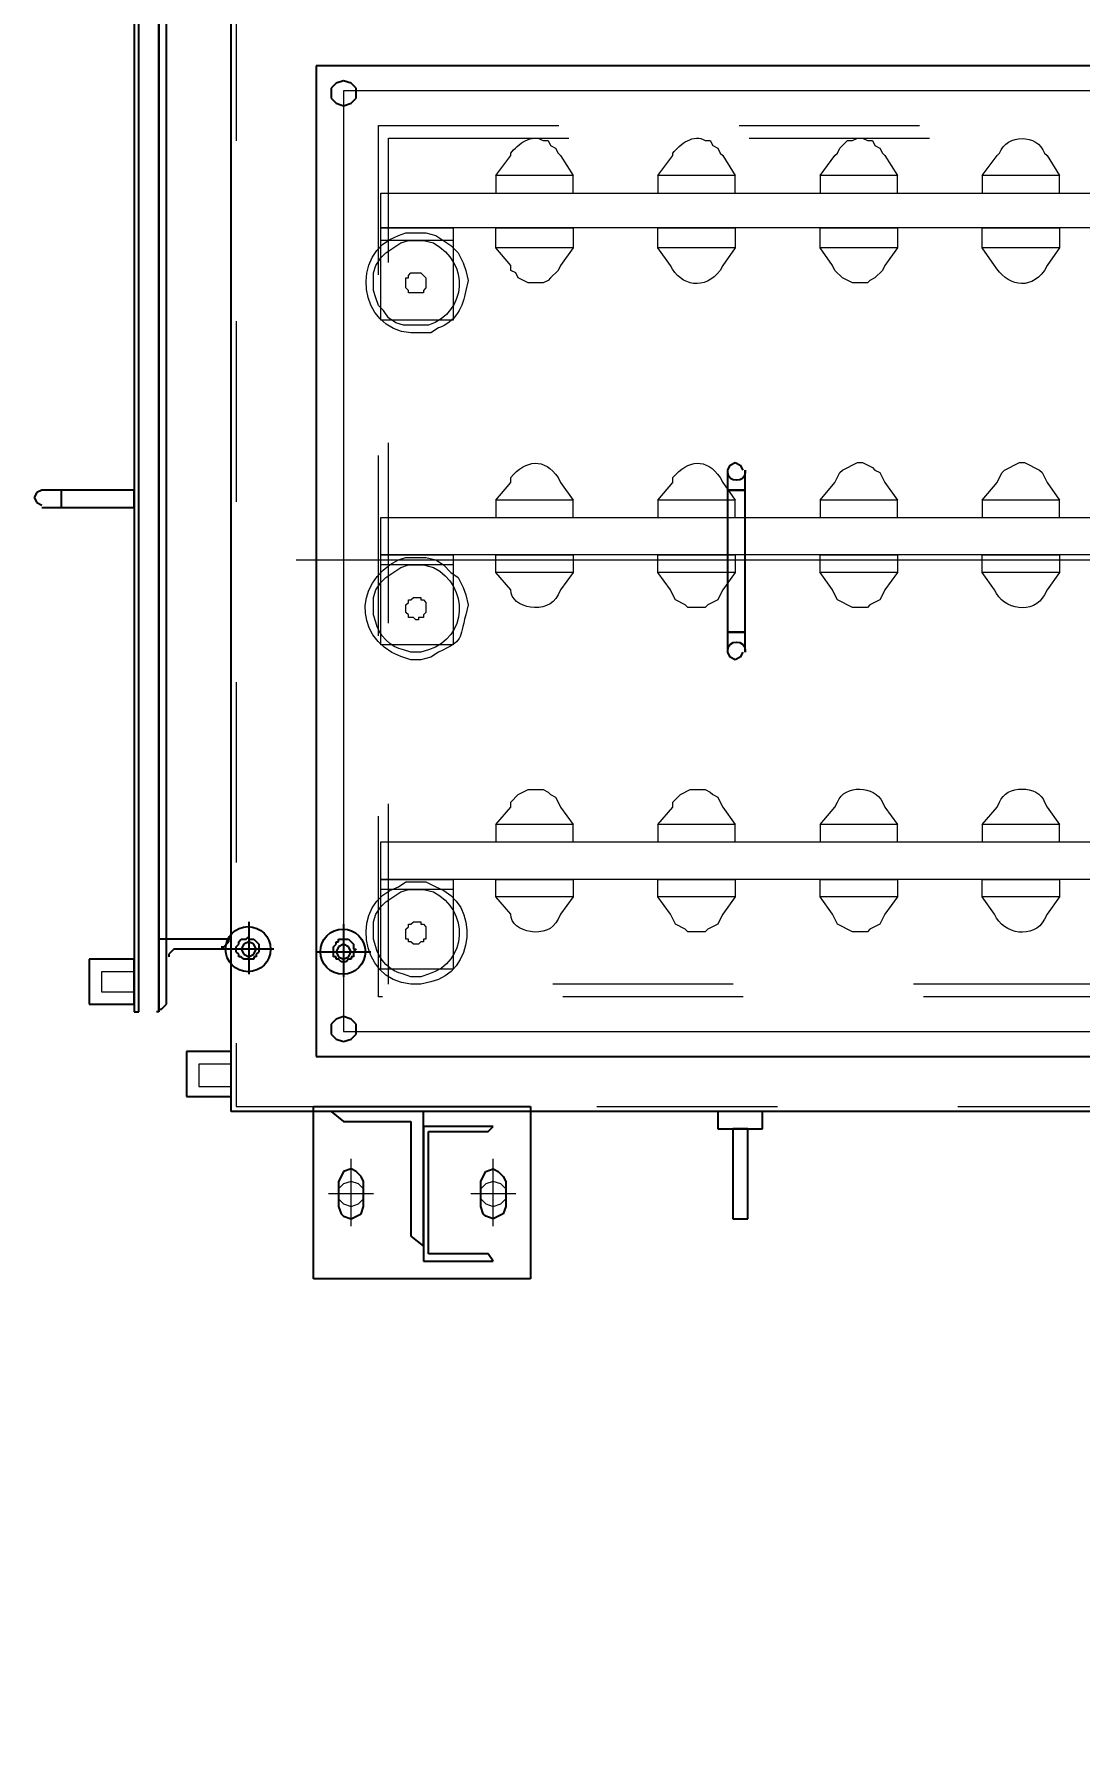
# Model space of a CAD drawing. Header units: metres. Extents: x 530797 to 531186, y 2675944 to 2676144.
# Drawn here: x 531158.007 to 531158.587, y 2676014.812 to 2676015.761 of the extents above; entities that cross this region are included whole.
import ezdxf

# ---------------------------------------------------------------- set-up
doc = ezdxf.new("R2010")
doc.units = ezdxf.units.M
doc.linetypes.add('PDF_IMPORT', pattern=[1, 0.8, -0.2])
doc.layers.add('IDT', color=7, linetype='Continuous')
doc.layers.add('MMS Block Numbering', color=7, linetype='Continuous')
doc.styles.add('Adani Regular', font='Adani Regular.ttf')

# ---------------------------------------------------------------- blocks, each defined once
blk = doc.blocks.new('IDT')
at = {"layer": 'IDT', "color": 0, "lineweight": 25}
for p, q in [((17.86491, 11.49573), (17.86491, 11.59116)), ((17.86491, 11.59116), (17.98525, 11.59116)), ((17.98525, 11.59116), (17.98525, 11.49573)), ((17.92439, 11.58148), (17.88566, 11.58148)), ((17.88566, 11.58148), (17.88843, 11.57733)), ((17.92439, 11.50679), (17.92439, 11.58148)), ((17.88843, 11.57733), (17.92162, 11.57733)), ((17.92162, 11.57733), (17.92162, 11.50956)), ((17.9313, 11.56765), (17.92439, 11.57318)), ((17.92439, 11.57318), (17.92439, 11.49849)), ((17.9313, 11.50402), (17.9313, 11.56765)), ((17.75288, 11.55797), (17.74458, 11.55797)), ((17.74458, 11.55797), (17.74458, 11.50817)), ((17.75288, 11.50817), (17.75288, 11.55797)), ((17.87875, 11.55105), (17.88013, 11.5552)), ((17.87875, 11.53722), (17.87875, 11.55105)), ((17.88013, 11.5552), (17.88566, 11.55797)), ((17.88566, 11.55797), (17.88981, 11.55658)), ((17.88981, 11.55658), (17.89119, 11.5552)), ((17.89119, 11.5552), (17.89258, 11.55105)), ((17.89258, 11.55105), (17.89258, 11.53722)), ((17.95897, 11.5552), (17.95758, 11.55105)), ((17.95758, 11.55105), (17.95758, 11.53722)), ((17.9645, 11.55797), (17.95897, 11.5552)), ((17.96865, 11.55658), (17.9645, 11.55797)), ((17.97003, 11.5552), (17.96865, 11.55658)), ((17.97142, 11.55105), (17.97003, 11.5552)), ((17.97142, 11.53722), (17.97142, 11.55105)), ((17.88013, 11.53445), (17.87875, 11.53722)), ((17.88289, 11.53169), (17.88013, 11.53445)), ((17.88566, 11.5303), (17.88289, 11.53169)), ((17.88981, 11.53169), (17.88566, 11.5303)), ((17.89119, 11.53445), (17.88981, 11.53169)), ((17.89258, 11.53722), (17.89119, 11.53445)), ((17.95758, 11.53722), (17.95897, 11.53445)), ((17.95897, 11.53445), (17.96173, 11.53169)), ((17.96173, 11.53169), (17.9645, 11.5303)), ((17.9645, 11.5303), (17.96865, 11.53169)), ((17.96865, 11.53169), (17.97003, 11.53445)), ((17.97003, 11.53445), (17.97142, 11.53722)), ((17.76118, 11.50817), (17.73628, 11.50817)), ((17.73628, 11.50817), (17.73628, 11.49849)), ((17.74458, 11.50817), (17.75288, 11.50817)), ((17.76118, 11.49849), (17.76118, 11.50817)), ((17.88843, 11.50956), (17.88566, 11.50679)), ((17.88566, 11.50679), (17.92439, 11.50679)), ((17.92162, 11.50956), (17.88843, 11.50956)), ((17.96865, 11.50402), (17.9313, 11.50402)), ((17.97557, 11.49849), (17.96865, 11.50402)), ((17.02811, 11.49849), (18.03089, 11.49849)), ((17.73628, 11.49849), (17.76118, 11.49849)), ((17.98525, 11.49573), (17.86491, 11.49573)), ((17.92439, 11.49849), (17.97557, 11.49849)), ((18.03089, 11.49849), (18.03089, 10.25781)), ((18.05579, 11.49019), (18.03089, 11.49019)), ((18.03089, 11.49019), (18.03089, 11.4653)), ((18.05579, 11.4653), (18.05579, 11.49019)), ((17.98386, 11.46806), (17.11386, 11.46806)), ((17.98386, 10.91895), (17.98386, 11.46806)), ((18.03089, 11.4653), (18.05579, 11.4653)), ((17.9645, 11.45838), (17.96173, 11.45561)), ((17.96173, 11.45561), (17.96173, 11.45008)), ((17.96865, 11.45976), (17.9645, 11.45838)), ((17.9728, 11.45838), (17.96865, 11.45976)), ((17.97557, 11.45561), (17.9728, 11.45838)), ((17.97557, 11.45008), (17.97557, 11.45561)), ((17.96173, 11.45008), (17.9645, 11.44732)), ((17.9645, 11.44732), (17.96865, 11.44593)), ((17.96865, 11.44593), (17.9728, 11.44732)), ((17.9728, 11.44732), (17.97557, 11.45008)), ((18.06962, 11.44178), (18.06685, 11.43902)), ((18.06685, 11.43902), (18.06685, 11.43763)), ((18.06685, 11.43763), (18.06685, 10.31728)), ((18.071, 11.44178), (18.06962, 11.44178)), ((18.071, 11.44317), (18.07239, 11.44317)), ((18.071, 11.44317), (18.071, 10.31313)), ((18.071, 10.31313), (18.071, 11.44317)), ((18.08483, 11.44317), (18.08207, 11.44317)), ((18.08207, 11.44317), (18.08207, 10.31313)), ((18.08483, 10.31313), (18.08483, 11.44317)), ((18.10973, 11.43902), (18.08483, 11.43902)), ((18.08483, 11.43902), (18.08483, 11.41412)), ((18.10973, 11.41412), (18.10973, 11.43902)), ((17.96865, 11.39476), (17.96865, 11.4238)), ((18.02121, 11.39337), (18.02121, 11.42242)), ((17.98386, 11.40997), (17.95344, 11.40997)), ((17.96173, 11.40859), (17.96312, 11.40997)), ((17.96312, 11.40859), (17.96173, 11.40859)), ((17.96312, 11.40997), (17.96312, 11.41274)), ((17.96312, 11.41274), (17.9645, 11.41274)), ((17.96312, 11.40582), (17.96312, 11.40859)), ((17.9645, 11.41274), (17.9645, 11.41412)), ((17.9645, 11.41412), (17.96588, 11.41412)), ((17.96588, 11.41274), (17.9645, 11.40997)), ((17.9645, 11.40997), (17.96588, 11.4072)), ((17.96588, 11.41412), (17.96727, 11.4155)), ((17.96865, 11.41412), (17.96588, 11.41274)), ((17.96727, 11.4155), (17.97003, 11.4155)), ((17.97142, 11.41274), (17.96865, 11.41412)), ((17.97003, 11.4155), (17.97142, 11.41412)), ((17.97142, 11.41412), (17.9728, 11.41412)), ((17.9728, 11.40997), (17.97142, 11.41274)), ((17.97142, 11.4072), (17.9728, 11.40997)), ((17.9728, 11.41412), (17.9728, 11.41274)), ((17.9728, 11.41274), (17.97418, 11.41274)), ((17.97418, 11.41274), (17.97418, 11.4072)), ((18.00738, 11.40859), (18.03642, 11.40859)), ((18.01568, 11.40997), (18.01706, 11.41135)), ((18.01568, 11.40582), (18.01568, 11.40997)), ((18.01706, 11.41135), (18.01706, 11.41274)), ((18.01706, 11.41274), (18.01844, 11.41274)), ((18.01844, 11.41135), (18.01706, 11.40859)), ((18.01706, 11.40859), (18.01844, 11.40582)), ((18.01844, 11.41274), (18.01844, 11.41412)), ((18.01844, 11.41412), (18.02398, 11.41412)), ((18.02121, 11.41274), (18.01844, 11.41135)), ((18.02398, 11.41135), (18.02121, 11.41274)), ((18.02398, 11.41412), (18.02536, 11.41274)), ((18.02536, 11.40859), (18.02398, 11.41135)), ((18.02398, 11.40582), (18.02536, 11.40859)), ((18.02536, 11.41274), (18.02674, 11.41274)), ((18.02674, 11.41274), (18.02674, 11.41135)), ((18.02674, 11.41135), (18.02813, 11.40997)), ((18.02813, 11.40997), (18.02813, 11.4072)), ((18.03642, 11.40859), (18.06132, 11.40859)), ((18.06132, 11.40859), (18.0627, 11.40859)), ((18.0627, 11.40859), (18.06547, 11.41135)), ((18.06547, 11.41135), (18.06547, 11.41274)), ((18.08483, 11.41412), (18.10973, 11.41412)), ((17.96588, 11.40305), (17.96312, 11.40582)), ((17.96588, 11.4072), (17.96865, 11.40582)), ((17.96865, 11.40305), (17.96588, 11.40305)), ((17.96865, 11.40582), (17.97142, 11.4072)), ((17.97142, 11.40305), (17.96865, 11.40305)), ((17.9728, 11.40444), (17.97142, 11.40444)), ((17.97142, 11.40444), (17.97142, 11.40305)), ((17.97418, 11.4072), (17.9728, 11.40582)), ((17.9728, 11.40582), (17.9728, 11.40444)), ((18.01844, 11.40305), (18.01568, 11.40582)), ((18.01844, 11.40582), (18.02121, 11.40444)), ((18.02121, 11.40305), (18.01844, 11.40305)), ((18.02121, 11.40444), (18.02398, 11.40582)), ((18.02121, 11.40167), (18.02121, 11.40305)), ((18.02259, 11.40305), (18.02121, 11.40167)), ((18.02536, 11.40305), (18.02259, 11.40305)), ((18.02674, 11.40444), (18.02536, 11.40305)), ((18.02813, 11.4072), (18.02674, 11.40582)), ((18.02674, 11.40582), (18.02674, 11.40444)), ((18.03089, 11.40305), (18.071, 11.40305)), ((18.03504, 11.4072), (18.03227, 11.40444)), ((18.03227, 11.40444), (18.03227, 11.40305)), ((18.03642, 11.4072), (18.03504, 11.4072)), ((17.74735, 11.24399), (17.74873, 11.24676)), ((17.74873, 11.24676), (17.7515, 11.24814)), ((17.7515, 11.24814), (17.75426, 11.24676)), ((17.75426, 11.24676), (17.75564, 11.24399)), ((17.74596, 11.24261), (17.74596, 11.24399)), ((17.74596, 11.24399), (17.74596, 11.23293)), ((17.75564, 11.24399), (17.75564, 11.23293)), ((17.75564, 11.24399), (17.75564, 11.24261)), ((17.74596, 11.23293), (17.74596, 11.15409)), ((17.75564, 11.23293), (17.74596, 11.23293)), ((17.74596, 11.23293), (17.75564, 11.23293)), ((17.75564, 11.23293), (17.75564, 11.14302)), ((18.13601, 11.16377), (18.08483, 11.16377)), ((18.08483, 11.16377), (18.08483, 11.15409)), ((18.12495, 11.16377), (18.12495, 11.15409)), ((18.13878, 11.161), (18.13601, 11.16239)), ((18.14016, 11.15824), (18.13878, 11.161)), ((17.74596, 11.15409), (17.74596, 11.14302)), ((17.75564, 11.15409), (17.74596, 11.15409)), ((17.74596, 11.15409), (17.75564, 11.15409)), ((18.08483, 11.15409), (18.12495, 11.15409)), ((18.12495, 11.15409), (18.13601, 11.15409)), ((18.13601, 11.15409), (18.13878, 11.15547)), ((18.13878, 11.15547), (18.14016, 11.15824)), ((17.74596, 11.14302), (17.74596, 11.14441)), ((17.74873, 11.14026), (17.74735, 11.14302)), ((17.75564, 11.14302), (17.75426, 11.14026)), ((17.75564, 11.14441), (17.75564, 11.14302)), ((17.7515, 11.13887), (17.74873, 11.14026)), ((17.75426, 11.14026), (17.7515, 11.13887)), ((17.9645, 10.9397), (17.96173, 10.93693)), ((17.96173, 10.93693), (17.96173, 10.9314)), ((17.96865, 10.94108), (17.9645, 10.9397)), ((17.9728, 10.9397), (17.96865, 10.94108)), ((17.97557, 10.93693), (17.9728, 10.9397)), ((17.97557, 10.9314), (17.97557, 10.93693)), ((17.96173, 10.9314), (17.9645, 10.92863)), ((17.9645, 10.92863), (17.96865, 10.92725)), ((17.96865, 10.92725), (17.9728, 10.92863)), ((17.9728, 10.92863), (17.97557, 10.9314)), ((17.11386, 10.91895), (17.98386, 10.91895))]:
    blk.add_line(p, q, dxfattribs=at)
at = {"layer": 'IDT', "color": 0, "lineweight": 13}
for p, q in [((17.88566, 11.56212), (17.88566, 11.52477)), ((17.9645, 11.56212), (17.9645, 11.52477)), ((17.88566, 11.55105), (17.88151, 11.54967)), ((17.88981, 11.54967), (17.88566, 11.55105)), ((17.9645, 11.55105), (17.96035, 11.54967)), ((17.96865, 11.54967), (17.9645, 11.55105)), ((17.87321, 11.54414), (17.89811, 11.54414)), ((17.88151, 11.54967), (17.87875, 11.5469)), ((17.87875, 11.5469), (17.87875, 11.54137)), ((17.87875, 11.54137), (17.88151, 11.5386)), ((17.89258, 11.5469), (17.88981, 11.54967)), ((17.88981, 11.5386), (17.89258, 11.54137)), ((17.89258, 11.54137), (17.89258, 11.5469)), ((17.95205, 11.54414), (17.97695, 11.54414)), ((17.96035, 11.54967), (17.95758, 11.5469)), ((17.95758, 11.5469), (17.95758, 11.54137)), ((17.95758, 11.54137), (17.96035, 11.5386)), ((17.97142, 11.5469), (17.96865, 11.54967)), ((17.96865, 11.5386), (17.97142, 11.54137)), ((17.97142, 11.54137), (17.97142, 11.5469)), ((17.88151, 11.5386), (17.88566, 11.53722)), ((17.88566, 11.53722), (17.88981, 11.5386)), ((17.96035, 11.5386), (17.9645, 11.53722)), ((17.9645, 11.53722), (17.96865, 11.5386)), ((18.04887, 11.48466), (18.03089, 11.48466)), ((18.03089, 11.48466), (18.03089, 11.47221)), ((18.04887, 11.47221), (18.04887, 11.48466)), ((18.03089, 11.47221), (18.04887, 11.47221)), ((17.96865, 11.45423), (17.12769, 11.45423)), ((17.96865, 10.93278), (17.96865, 11.45423)), ((18.10282, 11.4321), (18.08483, 11.4321)), ((18.08483, 11.4321), (18.08483, 11.42104)), ((18.10282, 11.42104), (18.10282, 11.4321)), ((18.08483, 11.42104), (18.10282, 11.42104)), ((17.99493, 11.19282), (17.09727, 11.19282)), ((17.12769, 10.93278), (17.96865, 10.93278))]:
    blk.add_line(p, q, dxfattribs=at)
at = {"layer": 'IDT', "color": 0, "linetype": 'PDF_IMPORT', "lineweight": 13, "ltscale": 0.038333}
for p, q in [((18.02813, 11.49573), (17.02811, 11.49573)), ((18.02813, 10.26057), (18.02813, 11.49573)), ((17.14706, 11.43487), (17.94929, 11.43487)), ((17.94929, 11.43487), (17.94929, 10.95215)), ((17.94929, 10.95215), (17.14706, 10.95215))]:
    blk.add_line(p, q, dxfattribs=at)
at = {"layer": 'IDT', "color": 0, "linetype": 'PDF_IMPORT', "lineweight": 13, "ltscale": 0.045833}
for p, q in [((17.15259, 11.42795), (17.94375, 11.42795)), ((17.94375, 11.42795), (17.94375, 10.95906)), ((17.94375, 10.95906), (17.15259, 10.95906))]:
    blk.add_line(p, q, dxfattribs=at)
at = {"layer": 'IDT', "color": 0, "lineweight": 0}
for p, q in [((17.92024, 11.42657), (17.92577, 11.42795)), ((17.92577, 11.42795), (17.9313, 11.42795)), ((17.90779, 11.36986), (17.90779, 11.41965)), ((17.90779, 11.41965), (17.9479, 11.41965)), ((17.92162, 11.42242), (17.92577, 11.4238)), ((17.92577, 11.4238), (17.9313, 11.4238)), ((17.9313, 11.4238), (17.93545, 11.42242)), ((17.9479, 11.41965), (17.9479, 11.36986)), ((17.67681, 11.39752), (17.67819, 11.3989)), ((17.67819, 11.3989), (17.68649, 11.3989)), ((17.68649, 11.3989), (17.69479, 11.39476)), ((17.76671, 11.39752), (17.76809, 11.3989)), ((17.76809, 11.3989), (17.77778, 11.3989)), ((17.77778, 11.3989), (17.77916, 11.39752)), ((17.92301, 11.39614), (17.92301, 11.40305)), ((17.92301, 11.40305), (17.92439, 11.40305)), ((17.92439, 11.40305), (17.92439, 11.40444)), ((17.92439, 11.40444), (17.92577, 11.40444)), ((17.92577, 11.40444), (17.92716, 11.40582)), ((17.92716, 11.40582), (17.92992, 11.40582)), ((17.92992, 11.40582), (17.9313, 11.40444)), ((17.9313, 11.40444), (17.93269, 11.40444)), ((17.93269, 11.40444), (17.93269, 11.40305)), ((17.93269, 11.40305), (17.93407, 11.40305)), ((17.93407, 11.40305), (17.93407, 11.39752)), ((17.95067, 11.4072), (17.95205, 11.40305)), ((17.95205, 11.40305), (17.95205, 11.39337)), ((17.57169, 11.37954), (17.5786, 11.38922)), ((17.5786, 11.38922), (17.57998, 11.39199)), ((17.60765, 11.38922), (17.61456, 11.37954)), ((17.66159, 11.37954), (17.66851, 11.38922)), ((17.66851, 11.38922), (17.67127, 11.39476)), ((17.67127, 11.39476), (17.67681, 11.39752)), ((17.69479, 11.39476), (17.69755, 11.38922)), ((17.69755, 11.38922), (17.70447, 11.37954)), ((17.7515, 11.37954), (17.75841, 11.38922)), ((17.75841, 11.38922), (17.75979, 11.39199)), ((17.75979, 11.39199), (17.76118, 11.39476)), ((17.76118, 11.39476), (17.76671, 11.39752)), ((17.77916, 11.39752), (17.78469, 11.39476)), ((17.78469, 11.39476), (17.78746, 11.38922)), ((17.78746, 11.38922), (17.79437, 11.37954)), ((17.8414, 11.37954), (17.84832, 11.38922)), ((17.84832, 11.38922), (17.8497, 11.39199)), ((17.87598, 11.38922), (17.88428, 11.37954)), ((17.92439, 11.39476), (17.92301, 11.39614)), ((17.92577, 11.39476), (17.92439, 11.39476)), ((17.92577, 11.39337), (17.92577, 11.39476)), ((17.92854, 11.39337), (17.92577, 11.39337)), ((17.92992, 11.39337), (17.92854, 11.39337)), ((17.9313, 11.39476), (17.92992, 11.39337)), ((17.93269, 11.39476), (17.9313, 11.39476)), ((17.93407, 11.39752), (17.93269, 11.39614)), ((17.93269, 11.39614), (17.93269, 11.39476)), ((17.95067, 11.38922), (17.9479, 11.38507)), ((17.95205, 11.39337), (17.95067, 11.38922)), ((17.57169, 11.37954), (17.61456, 11.37954)), ((17.57169, 11.36986), (17.57169, 11.37954)), ((17.61456, 11.37954), (17.61456, 11.36986)), ((17.66159, 11.37954), (17.70447, 11.37954)), ((17.66159, 11.36986), (17.66159, 11.37954)), ((17.70447, 11.37954), (17.70447, 11.36986)), ((17.7515, 11.37954), (17.79437, 11.37954)), ((17.7515, 11.36986), (17.7515, 11.37954)), ((17.79437, 11.37954), (17.79437, 11.36986)), ((17.8414, 11.37954), (17.88428, 11.37954)), ((17.8414, 11.36986), (17.8414, 11.37954)), ((17.88428, 11.37954), (17.88428, 11.36986)), ((17.94514, 11.38231), (17.93684, 11.37677)), ((17.9479, 11.38507), (17.94514, 11.38231)), ((17.02672, 11.36986), (17.9479, 11.36986)), ((17.61456, 11.36986), (17.57169, 11.36986)), ((17.70447, 11.36986), (17.66159, 11.36986)), ((17.79437, 11.36986), (17.7515, 11.36986)), ((17.88428, 11.36986), (17.8414, 11.36986)), ((17.90779, 11.37539), (17.9479, 11.37539)), ((17.9479, 11.36986), (17.90779, 11.36986)), ((17.92301, 11.37124), (17.91747, 11.37401)), ((17.92439, 11.37539), (17.91886, 11.37677)), ((17.92854, 11.37124), (17.92301, 11.37124)), ((17.92854, 11.37539), (17.92439, 11.37539)), ((17.93269, 11.37539), (17.92854, 11.37539)), ((17.93407, 11.37124), (17.92854, 11.37124)), ((17.93684, 11.37677), (17.93269, 11.37539)), ((17.93822, 11.37401), (17.93407, 11.37124)), ((17.9479, 11.36986), (17.9479, 11.34911)), ((17.9479, 11.34911), (17.02672, 11.34911)), ((17.61456, 11.34911), (17.57169, 11.34911)), ((17.57169, 11.34911), (17.57169, 11.33943)), ((17.61456, 11.33943), (17.61456, 11.34911)), ((17.70447, 11.34911), (17.66159, 11.34911)), ((17.66159, 11.34911), (17.66159, 11.33943)), ((17.70447, 11.33943), (17.70447, 11.34911)), ((17.79437, 11.34911), (17.7515, 11.34911)), ((17.7515, 11.34911), (17.7515, 11.33943)), ((17.79437, 11.33943), (17.79437, 11.34911)), ((17.88428, 11.34911), (17.8414, 11.34911)), ((17.8414, 11.34911), (17.8414, 11.33943)), ((17.88428, 11.33943), (17.88428, 11.34911)), ((17.5786, 11.32975), (17.57169, 11.33943)), ((17.57169, 11.33943), (17.61456, 11.33943)), ((17.61456, 11.33943), (17.60626, 11.32975)), ((17.66851, 11.32975), (17.66159, 11.33943)), ((17.66159, 11.33943), (17.70447, 11.33943)), ((17.70447, 11.33943), (17.69617, 11.32975)), ((17.75841, 11.32975), (17.7515, 11.33943)), ((17.7515, 11.33943), (17.79437, 11.33943)), ((17.79437, 11.33943), (17.78607, 11.32975)), ((17.84832, 11.32975), (17.8414, 11.33943)), ((17.8414, 11.33943), (17.88428, 11.33943)), ((17.88428, 11.33943), (17.87598, 11.32975)), ((17.57998, 11.32698), (17.5786, 11.32975)), ((17.60626, 11.32975), (17.60488, 11.32698)), ((17.66989, 11.32698), (17.66851, 11.32975)), ((17.69617, 11.32975), (17.69479, 11.32698)), ((17.75979, 11.32698), (17.75841, 11.32975)), ((17.76118, 11.32421), (17.75979, 11.32698)), ((17.76394, 11.32283), (17.76118, 11.32421)), ((17.76533, 11.32145), (17.76394, 11.32283)), ((17.78192, 11.32283), (17.77639, 11.32007)), ((17.78607, 11.32698), (17.78192, 11.32283)), ((17.78607, 11.32975), (17.78607, 11.32698)), ((17.8497, 11.32698), (17.84832, 11.32975)), ((17.85108, 11.32421), (17.8497, 11.32698)), ((17.85385, 11.32283), (17.85108, 11.32421)), ((17.85523, 11.32145), (17.85385, 11.32283)), ((17.87183, 11.32283), (17.8663, 11.32007)), ((17.87598, 11.32698), (17.87183, 11.32283)), ((17.87598, 11.32975), (17.87598, 11.32698)), ((17.76809, 11.32007), (17.76533, 11.32145)), ((17.77639, 11.32007), (17.76809, 11.32007)), ((17.858, 11.32007), (17.85523, 11.32145)), ((17.8663, 11.32007), (17.858, 11.32007)), ((17.91609, 11.24399), (17.92024, 11.24676)), ((17.92024, 11.24676), (17.92577, 11.24814)), ((17.92577, 11.24814), (17.9313, 11.24814)), ((17.90779, 11.19005), (17.90779, 11.23984)), ((17.90779, 11.23984), (17.9479, 11.23984)), ((17.92162, 11.24261), (17.92577, 11.24399)), ((17.92577, 11.24399), (17.9313, 11.24399)), ((17.9313, 11.24399), (17.93545, 11.24261)), ((17.9479, 11.23984), (17.9479, 11.19005)), ((17.95067, 11.22739), (17.95205, 11.22324)), ((17.67127, 11.21495), (17.67681, 11.21771)), ((17.67681, 11.21771), (17.67819, 11.2191)), ((17.67819, 11.2191), (17.68649, 11.2191)), ((17.68649, 11.2191), (17.69479, 11.21495)), ((17.76118, 11.21495), (17.76671, 11.21771)), ((17.76671, 11.21771), (17.76809, 11.2191)), ((17.76809, 11.2191), (17.77778, 11.2191)), ((17.77778, 11.2191), (17.77916, 11.21771)), ((17.77916, 11.21771), (17.78469, 11.21495)), ((17.89949, 11.21771), (17.90088, 11.22324)), ((17.90088, 11.21218), (17.89949, 11.21771)), ((17.92301, 11.22186), (17.92439, 11.22324)), ((17.92301, 11.21633), (17.92301, 11.22186)), ((17.92439, 11.22324), (17.92439, 11.22463)), ((17.92439, 11.22463), (17.92716, 11.22463)), ((17.92716, 11.22463), (17.92716, 11.22601)), ((17.92716, 11.22601), (17.92854, 11.22601)), ((17.92854, 11.22601), (17.92992, 11.22463)), ((17.92992, 11.22463), (17.93269, 11.22463)), ((17.93269, 11.22463), (17.93269, 11.22324)), ((17.93269, 11.22324), (17.93407, 11.22186)), ((17.93407, 11.21771), (17.93269, 11.21633)), ((17.93407, 11.22186), (17.93407, 11.21771)), ((17.95205, 11.22324), (17.95205, 11.21356)), ((17.57169, 11.19973), (17.5786, 11.20941)), ((17.5786, 11.20941), (17.57998, 11.21218)), ((17.60765, 11.20941), (17.61456, 11.19973)), ((17.66159, 11.19973), (17.66851, 11.20941)), ((17.66851, 11.20941), (17.66989, 11.21218)), ((17.66989, 11.21218), (17.67127, 11.21495)), ((17.69479, 11.21495), (17.69617, 11.21218)), ((17.69617, 11.21218), (17.69755, 11.20941)), ((17.69755, 11.20941), (17.70447, 11.19973)), ((17.7515, 11.19973), (17.75841, 11.20941)), ((17.75841, 11.20941), (17.75979, 11.21218)), ((17.75979, 11.21218), (17.76118, 11.21495)), ((17.78469, 11.21495), (17.78607, 11.21218)), ((17.78607, 11.21218), (17.78746, 11.20941)), ((17.78746, 11.20941), (17.79437, 11.19973)), ((17.8414, 11.19973), (17.84832, 11.20941)), ((17.84832, 11.20941), (17.8497, 11.21218)), ((17.87598, 11.20941), (17.88428, 11.19973)), ((17.90226, 11.20803), (17.90088, 11.21218)), ((17.92439, 11.21495), (17.92301, 11.21633)), ((17.92577, 11.21495), (17.92439, 11.21495)), ((17.92577, 11.21356), (17.92577, 11.21495)), ((17.92854, 11.21356), (17.92577, 11.21356)), ((17.92992, 11.21356), (17.92854, 11.21356)), ((17.9313, 11.21495), (17.92992, 11.21356)), ((17.93269, 11.21495), (17.9313, 11.21495)), ((17.93269, 11.21633), (17.93269, 11.21495)), ((17.95067, 11.20941), (17.9479, 11.20526)), ((17.95205, 11.21356), (17.95067, 11.20941)), ((17.57169, 11.19973), (17.61456, 11.19973)), ((17.57169, 11.19005), (17.57169, 11.19973)), ((17.61456, 11.19973), (17.61456, 11.19005)), ((17.66159, 11.19973), (17.70447, 11.19973)), ((17.66159, 11.19005), (17.66159, 11.19973)), ((17.70447, 11.19973), (17.70447, 11.19005)), ((17.7515, 11.19973), (17.79437, 11.19973)), ((17.7515, 11.19005), (17.7515, 11.19973)), ((17.79437, 11.19973), (17.79437, 11.19005)), ((17.8414, 11.19973), (17.88428, 11.19973)), ((17.8414, 11.19005), (17.8414, 11.19973)), ((17.88428, 11.19973), (17.88428, 11.19005)), ((17.90503, 11.2025), (17.90226, 11.20803)), ((17.90917, 11.19973), (17.90503, 11.2025)), ((17.91332, 11.19558), (17.90917, 11.19973)), ((17.94514, 11.2025), (17.93684, 11.19696)), ((17.9479, 11.20526), (17.94514, 11.2025)), ((17.02672, 11.19005), (17.9479, 11.19005)), ((17.61456, 11.19005), (17.57169, 11.19005)), ((17.70447, 11.19005), (17.66159, 11.19005)), ((17.79437, 11.19005), (17.7515, 11.19005)), ((17.88428, 11.19005), (17.8414, 11.19005)), ((17.90779, 11.19558), (17.9479, 11.19558)), ((17.9479, 11.19005), (17.90779, 11.19005)), ((17.91747, 11.19282), (17.91332, 11.19558)), ((17.92301, 11.19143), (17.91747, 11.19282)), ((17.92439, 11.19558), (17.91886, 11.19696)), ((17.92854, 11.19143), (17.92301, 11.19143)), ((17.92854, 11.19558), (17.92439, 11.19558)), ((17.93269, 11.19558), (17.92854, 11.19558)), ((17.93407, 11.19143), (17.92854, 11.19143)), ((17.93684, 11.19696), (17.93269, 11.19558)), ((17.93822, 11.19282), (17.93407, 11.19143)), ((17.9479, 11.19005), (17.9479, 11.1693)), ((17.9479, 11.1693), (17.02672, 11.1693)), ((17.61456, 11.1693), (17.57169, 11.1693)), ((17.57169, 11.1693), (17.57169, 11.15962)), ((17.61456, 11.15962), (17.61456, 11.1693)), ((17.70447, 11.1693), (17.66159, 11.1693)), ((17.66159, 11.1693), (17.66159, 11.15962)), ((17.70447, 11.15962), (17.70447, 11.1693)), ((17.79437, 11.1693), (17.7515, 11.1693)), ((17.7515, 11.1693), (17.7515, 11.15962)), ((17.79437, 11.15962), (17.79437, 11.1693)), ((17.88428, 11.1693), (17.8414, 11.1693)), ((17.8414, 11.1693), (17.8414, 11.15962)), ((17.88428, 11.15962), (17.88428, 11.1693)), ((17.5786, 11.14994), (17.57169, 11.15962)), ((17.57169, 11.15962), (17.61456, 11.15962)), ((17.61456, 11.15962), (17.60626, 11.14994)), ((17.66851, 11.14994), (17.66159, 11.15962)), ((17.66159, 11.15962), (17.70447, 11.15962)), ((17.70447, 11.15962), (17.69617, 11.14994)), ((17.75841, 11.14994), (17.7515, 11.15962)), ((17.7515, 11.15962), (17.79437, 11.15962)), ((17.79437, 11.15962), (17.78607, 11.14994)), ((17.84832, 11.14994), (17.8414, 11.15962)), ((17.8414, 11.15962), (17.88428, 11.15962)), ((17.88428, 11.15962), (17.87598, 11.14994)), ((17.58137, 11.14441), (17.5786, 11.14994)), ((17.58275, 11.14302), (17.58137, 11.14441)), ((17.59105, 11.13887), (17.58275, 11.14302)), ((17.60212, 11.14302), (17.59382, 11.13887)), ((17.6035, 11.14441), (17.60212, 11.14302)), ((17.60488, 11.14717), (17.6035, 11.14441)), ((17.60626, 11.14994), (17.60488, 11.14717)), ((17.67127, 11.14441), (17.66851, 11.14994)), ((17.67404, 11.14302), (17.67127, 11.14441)), ((17.67542, 11.14164), (17.67404, 11.14302)), ((17.69202, 11.14302), (17.68372, 11.13887)), ((17.6934, 11.14441), (17.69202, 11.14302)), ((17.69617, 11.14994), (17.6934, 11.14441)), ((17.75979, 11.14717), (17.75841, 11.14994)), ((17.78607, 11.14994), (17.78607, 11.14717)), ((17.8497, 11.14717), (17.84832, 11.14994)), ((17.87598, 11.14994), (17.87598, 11.14717)), ((17.59382, 11.13887), (17.59105, 11.13887)), ((17.68095, 11.13887), (17.67542, 11.14164)), ((17.68372, 11.13887), (17.68095, 11.13887)), ((17.91609, 11.06418), (17.92024, 11.06695)), ((17.92024, 11.06695), (17.9313, 11.06695)), ((17.90779, 11.00886), (17.90779, 11.06003)), ((17.90779, 11.06003), (17.9479, 11.06003)), ((17.92162, 11.0628), (17.93545, 11.0628)), ((17.93545, 11.0628), (17.9396, 11.06142)), ((17.9396, 11.06142), (17.94375, 11.05865)), ((17.94375, 11.05865), (17.94652, 11.0545)), ((17.9479, 11.06003), (17.9479, 11.00886)), ((17.94652, 11.0545), (17.94929, 11.05173)), ((17.94929, 11.05173), (17.95067, 11.04758)), ((17.95067, 11.04758), (17.95205, 11.04344)), ((17.67404, 11.03652), (17.67681, 11.0379)), ((17.67681, 11.0379), (17.67819, 11.03929)), ((17.67819, 11.03929), (17.68649, 11.03929)), ((17.68649, 11.03929), (17.69202, 11.03652)), ((17.85385, 11.03652), (17.85523, 11.0379)), ((17.85523, 11.0379), (17.858, 11.03929)), ((17.858, 11.03929), (17.8663, 11.03929)), ((17.8663, 11.03929), (17.87183, 11.03652)), ((17.89949, 11.0379), (17.90088, 11.04344)), ((17.90088, 11.03237), (17.89949, 11.0379)), ((17.92301, 11.04205), (17.92439, 11.04344)), ((17.92301, 11.03652), (17.92301, 11.04205)), ((17.92439, 11.04344), (17.92439, 11.04482)), ((17.92439, 11.04482), (17.93269, 11.04482)), ((17.93269, 11.04482), (17.93269, 11.04344)), ((17.93269, 11.04344), (17.93407, 11.04205)), ((17.93407, 11.04205), (17.93407, 11.03652)), ((17.95205, 11.04344), (17.95205, 11.03375)), ((17.57169, 11.01992), (17.5786, 11.0296)), ((17.5786, 11.0296), (17.57998, 11.03237)), ((17.60765, 11.0296), (17.61456, 11.01992)), ((17.66159, 11.01992), (17.66851, 11.0296)), ((17.66851, 11.0296), (17.66989, 11.03237)), ((17.66989, 11.03237), (17.67404, 11.03652)), ((17.69202, 11.03652), (17.69617, 11.03237)), ((17.69617, 11.03237), (17.69755, 11.0296)), ((17.69755, 11.0296), (17.70447, 11.01992)), ((17.7515, 11.01992), (17.75841, 11.0296)), ((17.75841, 11.0296), (17.75979, 11.03237)), ((17.78746, 11.0296), (17.79437, 11.01992)), ((17.8414, 11.01992), (17.84832, 11.0296)), ((17.84832, 11.0296), (17.8497, 11.03237)), ((17.8497, 11.03237), (17.85385, 11.03652)), ((17.87183, 11.03652), (17.87321, 11.03375)), ((17.87321, 11.03375), (17.87598, 11.03237)), ((17.87598, 11.03237), (17.87598, 11.0296)), ((17.87598, 11.0296), (17.88428, 11.01992)), ((17.90226, 11.02822), (17.90088, 11.03237)), ((17.90503, 11.02269), (17.90226, 11.02822)), ((17.92577, 11.03375), (17.92301, 11.03652)), ((17.92854, 11.03375), (17.92577, 11.03375)), ((17.9313, 11.03375), (17.92854, 11.03375)), ((17.93269, 11.03514), (17.9313, 11.03375)), ((17.93407, 11.03652), (17.93269, 11.03652)), ((17.93269, 11.03652), (17.93269, 11.03514)), ((17.95067, 11.0296), (17.9479, 11.02545)), ((17.95205, 11.03375), (17.95067, 11.0296)), ((17.57169, 11.01992), (17.61456, 11.01992)), ((17.57169, 11.00886), (17.57169, 11.01992)), ((17.61456, 11.01992), (17.61456, 11.00886)), ((17.66159, 11.01992), (17.70447, 11.01992)), ((17.66159, 11.00886), (17.66159, 11.01992)), ((17.70447, 11.01992), (17.70447, 11.00886)), ((17.7515, 11.01992), (17.79437, 11.01992)), ((17.7515, 11.00886), (17.7515, 11.01992)), ((17.79437, 11.01992), (17.79437, 11.00886)), ((17.8414, 11.01992), (17.88428, 11.01992)), ((17.8414, 11.00886), (17.8414, 11.01992)), ((17.88428, 11.01992), (17.88428, 11.00886)), ((17.90917, 11.01854), (17.90503, 11.02269)), ((17.91747, 11.01301), (17.90917, 11.01854)), ((17.94514, 11.02269), (17.93684, 11.01716)), ((17.9479, 11.02545), (17.94514, 11.02269)), ((17.02672, 11.00886), (17.9479, 11.00886)), ((17.61456, 11.00886), (17.57169, 11.00886)), ((17.70447, 11.00886), (17.66159, 11.00886)), ((17.79437, 11.00886), (17.7515, 11.00886)), ((17.88428, 11.00886), (17.8414, 11.00886)), ((17.90779, 11.01577), (17.9479, 11.01577)), ((17.9479, 11.00886), (17.90779, 11.00886)), ((17.92301, 11.01162), (17.91747, 11.01301)), ((17.92439, 11.01577), (17.91886, 11.01716)), ((17.92854, 11.01162), (17.92301, 11.01162)), ((17.92854, 11.01577), (17.92439, 11.01577)), ((17.93269, 11.01577), (17.92854, 11.01577)), ((17.93407, 11.01162), (17.92854, 11.01162)), ((17.93684, 11.01716), (17.93269, 11.01577)), ((17.93822, 11.01301), (17.93407, 11.01162)), ((17.9479, 11.00886), (17.9479, 10.98949)), ((17.9479, 10.98949), (17.02672, 10.98949)), ((17.61456, 10.98949), (17.57169, 10.98949)), ((17.57169, 10.98949), (17.57169, 10.97981)), ((17.61456, 10.97981), (17.61456, 10.98949)), ((17.70447, 10.98949), (17.66159, 10.98949)), ((17.66159, 10.98949), (17.66159, 10.97981)), ((17.70447, 10.97981), (17.70447, 10.98949)), ((17.79437, 10.98949), (17.7515, 10.98949)), ((17.7515, 10.98949), (17.7515, 10.97981)), ((17.79437, 10.97981), (17.79437, 10.98949)), ((17.88428, 10.98949), (17.8414, 10.98949)), ((17.8414, 10.98949), (17.8414, 10.97981)), ((17.88428, 10.97981), (17.88428, 10.98949)), ((17.5786, 10.96875), (17.57169, 10.97981)), ((17.57169, 10.97981), (17.61456, 10.97981)), ((17.61456, 10.97981), (17.60626, 10.96875)), ((17.66851, 10.96875), (17.66159, 10.97981)), ((17.66159, 10.97981), (17.70447, 10.97981)), ((17.70447, 10.97981), (17.69617, 10.96875)), ((17.75841, 10.96875), (17.7515, 10.97981)), ((17.7515, 10.97981), (17.79437, 10.97981)), ((17.79437, 10.97981), (17.78607, 10.96875)), ((17.84832, 10.96875), (17.8414, 10.97981)), ((17.8414, 10.97981), (17.88428, 10.97981)), ((17.88428, 10.97981), (17.87598, 10.96875)), ((17.57998, 10.96736), (17.5786, 10.96875)), ((17.60626, 10.96875), (17.60488, 10.96736)), ((17.66989, 10.96736), (17.66851, 10.96875)), ((17.67127, 10.9646), (17.66989, 10.96736)), ((17.67404, 10.96321), (17.67127, 10.9646)), ((17.67542, 10.96045), (17.67404, 10.96321)), ((17.6934, 10.9646), (17.68925, 10.96045)), ((17.69479, 10.96736), (17.6934, 10.9646)), ((17.69617, 10.96875), (17.69479, 10.96736)), ((17.75979, 10.96736), (17.75841, 10.96875)), ((17.76118, 10.9646), (17.75979, 10.96736)), ((17.76394, 10.96321), (17.76118, 10.9646)), ((17.76533, 10.96045), (17.76394, 10.96321)), ((17.78607, 10.96875), (17.78607, 10.96736)), ((17.8497, 10.96736), (17.84832, 10.96875)), ((17.85108, 10.9646), (17.8497, 10.96736)), ((17.85385, 10.96321), (17.85108, 10.9646)), ((17.85523, 10.96045), (17.85385, 10.96321)), ((17.87598, 10.96875), (17.87598, 10.96736)), ((17.67819, 10.96045), (17.67542, 10.96045)), ((17.68095, 10.95906), (17.67819, 10.96045)), ((17.68372, 10.95906), (17.68095, 10.95906)), ((17.68649, 10.96045), (17.68372, 10.95906)), ((17.68925, 10.96045), (17.68649, 10.96045)), ((17.76809, 10.96045), (17.76533, 10.96045)), ((17.858, 10.96045), (17.85523, 10.96045))]:
    blk.add_line(p, q, dxfattribs=at)
at = {"layer": 'IDT', "color": 0, "lineweight": 25}
for centre in [(17.96902, 11.40992), (18.02158, 11.40854)]:
    blk.add_circle(centre, 0.0125, dxfattribs=at)
at = {"layer": 'IDT', "color": 0, "lineweight": 0}
for points in [[(17.91747, 11.37401), (17.89172, 11.38332), (17.89661, 11.42203), (17.92024, 11.42657)], [(17.9313, 11.42795), (17.96049, 11.42569), (17.96554, 11.38245), (17.93822, 11.37401)], [(17.91886, 11.37677), (17.8988, 11.3871), (17.89984, 11.41583), (17.92162, 11.42242)], [(17.93545, 11.42242), (17.94221, 11.42134), (17.94959, 11.41396), (17.95067, 11.4072)], [(17.57998, 11.39199), (17.58591, 11.40301), (17.60292, 11.40066), (17.60765, 11.38922)], [(17.8497, 11.39199), (17.85516, 11.40379), (17.87609, 11.39932), (17.87598, 11.38922)], [(17.60488, 11.32698), (17.60163, 11.31741), (17.58324, 11.31741), (17.57998, 11.32698)], [(17.69479, 11.32698), (17.69094, 11.31698), (17.67392, 11.31792), (17.66989, 11.32698)], [(17.9313, 11.24814), (17.96326, 11.2403), (17.96436, 11.20538), (17.93822, 11.19282)], [(17.91886, 11.19696), (17.89882, 11.20736), (17.89975, 11.23592), (17.92162, 11.24261)], [(17.90088, 11.22324), (17.90468, 11.23724), (17.90189, 11.23719), (17.91609, 11.24399)], [(17.93545, 11.24261), (17.94221, 11.24153), (17.94959, 11.23415), (17.95067, 11.22739)], [(17.57998, 11.21218), (17.58591, 11.2232), (17.60292, 11.22085), (17.60765, 11.20941)], [(17.8497, 11.21218), (17.85516, 11.22398), (17.87609, 11.21951), (17.87598, 11.20941)], [(17.78607, 11.14717), (17.77761, 11.13733), (17.76731, 11.13597), (17.75979, 11.14717)], [(17.87598, 11.14717), (17.86752, 11.13733), (17.85721, 11.13597), (17.8497, 11.14717)], [(17.9313, 11.06695), (17.96019, 11.06534), (17.96575, 11.02253), (17.93822, 11.01301)], [(17.91886, 11.01716), (17.89836, 11.02822), (17.90023, 11.05531), (17.92162, 11.0628)], [(17.90088, 11.04344), (17.90212, 11.05226), (17.90696, 11.06146), (17.91609, 11.06418)], [(17.57998, 11.03237), (17.58856, 11.04417), (17.60112, 11.04046), (17.60765, 11.0296)], [(17.75979, 11.03237), (17.76823, 11.04339), (17.7816, 11.04143), (17.78746, 11.0296)], [(17.60488, 10.96736), (17.60105, 10.95655), (17.58381, 10.95655), (17.57998, 10.96736)], [(17.78607, 10.96736), (17.78216, 10.9625), (17.77436, 10.95623), (17.76809, 10.96045)], [(17.87598, 10.96736), (17.87206, 10.9625), (17.86427, 10.95623), (17.858, 10.96045)]]:
    blk.add_open_spline(points, degree=3, dxfattribs=at)
at = {"layer": 'IDT', "color": 0, "lineweight": 25}
for points in [[(17.75564, 11.24261), (17.75581, 11.23694), (17.7458, 11.23694), (17.74596, 11.24261)], [(17.74596, 11.14441), (17.7458, 11.15008), (17.75581, 11.15008), (17.75564, 11.14441)]]:
    blk.add_open_spline(points, degree=3, dxfattribs=at)

msp = doc.modelspace()

# ---------------------------------------------------------------- block references
at = {"layer": 'IDT', "color": 8, "rotation": 180}
msp.add_blockref('IDT', (531176.14728, 2676026.66297), dxfattribs=at)

# ---------------------------------------------------------------- texts
at = {"layer": 'MMS Block Numbering', "insert": (531171.23052, 2676024.86692), "char_height": 7.5, "attachment_point": 5, "style": 'Adani Regular'}
msp.add_mtext_dynamic_manual_height_columns('A16c-\\PBL-06', width=41.5353798, gutter_width=1, heights=[0], dxfattribs=at)

doc.saveas('drawing.dxf')
